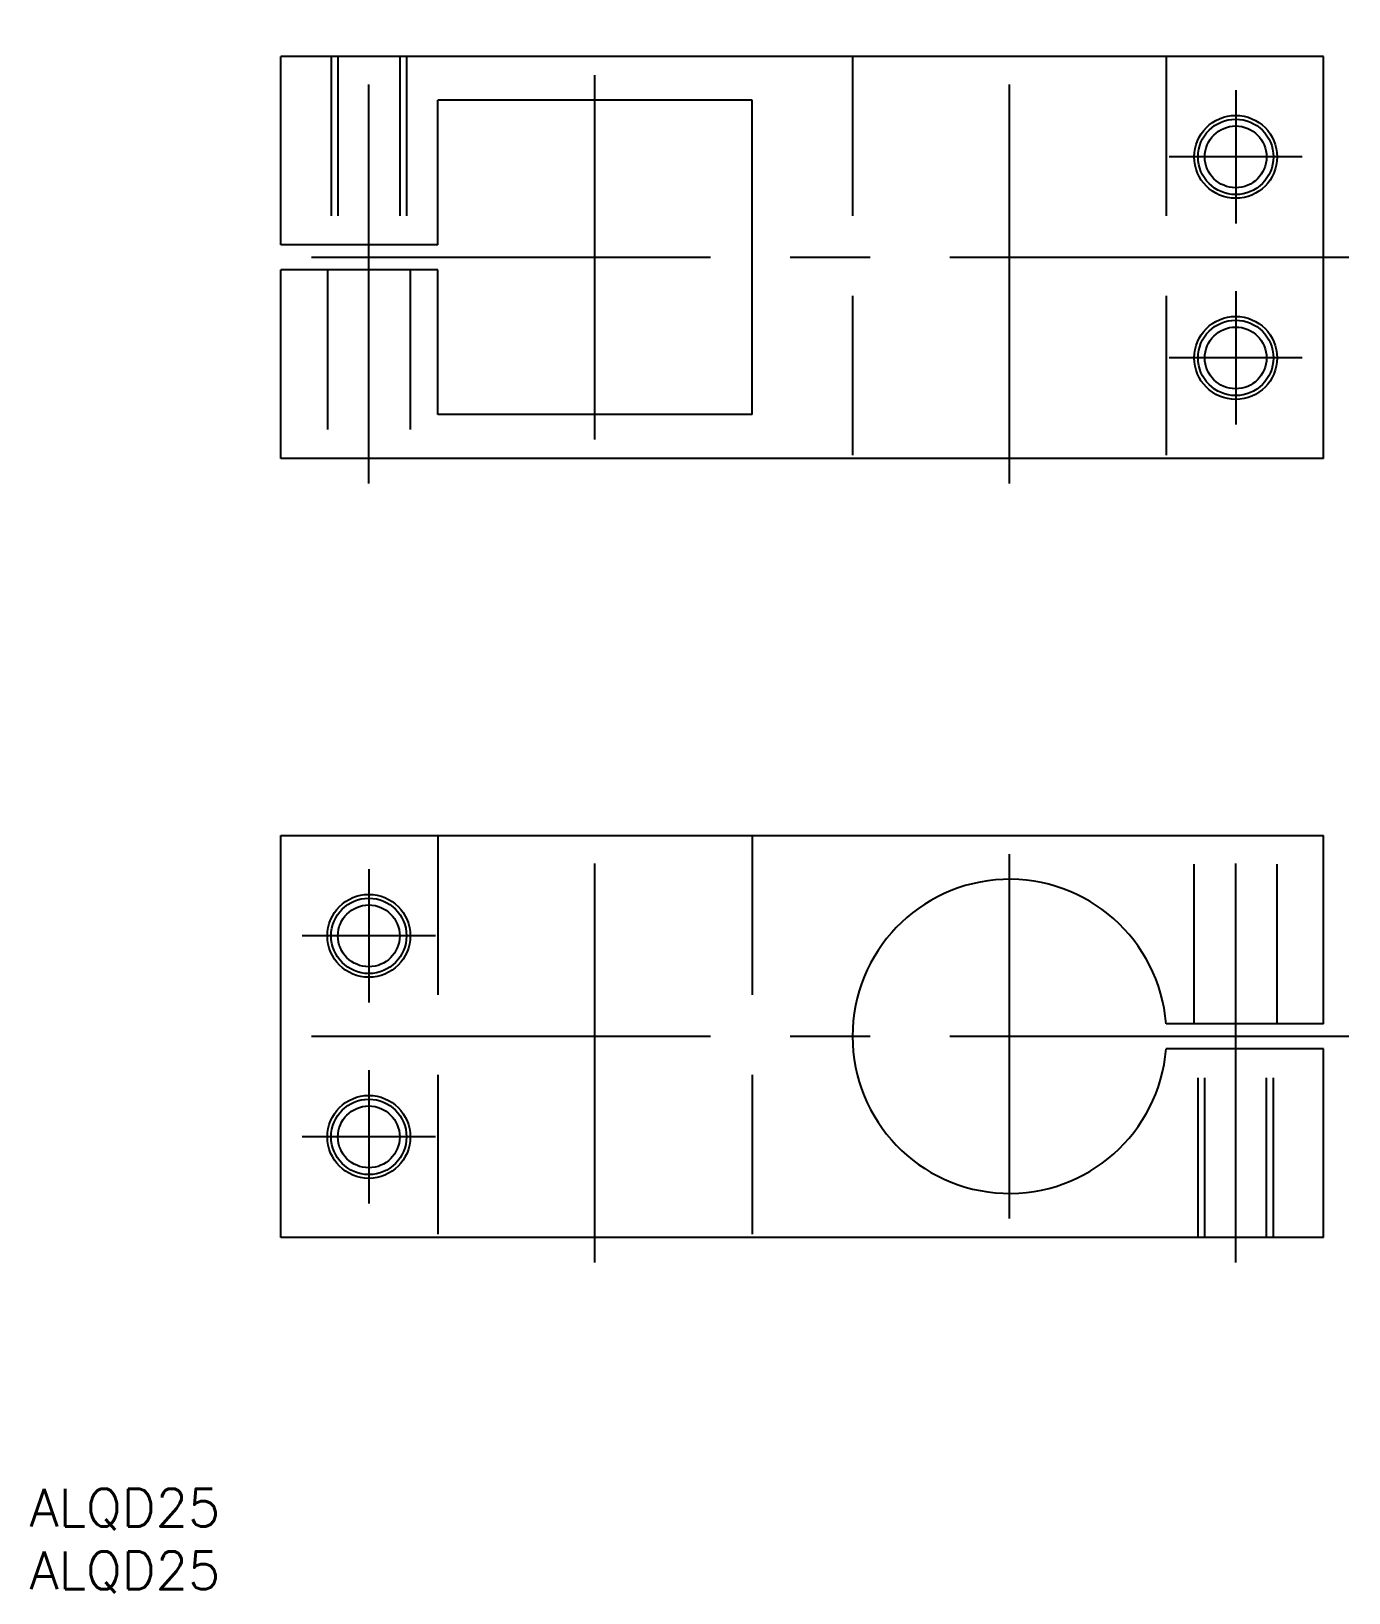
# Model space of a CAD drawing. Extents: x -20 to 85, y -28 to 96.
import ezdxf

# ---------------------------------------------------------------- set-up
doc = ezdxf.new("R2010")
doc.units = 0
doc.linetypes.add('CENTER', pattern=[50.8, 31.75, -6.35, 6.35, -6.35])
doc.linetypes.add('DASHED', pattern=[19.05, 12.7, -6.35])
doc.layers.get('0').update_dxf_attribs({"linetype": 'CONTINUOUS'})
doc.layers.add('CENTER', color=1, linetype='CONTINUOUS')
doc.styles.get("Standard").update_dxf_attribs({"font": 'txt.shx', "height": 3, "bigfont": 'bigfont.shx'})

msp = doc.modelspace()

# ---------------------------------------------------------------- linework, layer by layer
at = {"color": 7, "linetype": 'CONTINUOUS'}
for p, q in [((83, 94), (0, 94)), ((0, 79), (0, 94)), ((83, 62), (83, 94)), ((37.5, 90.5), (12.5, 90.5)), ((12.5, 79), (12.5, 90.5)), ((37.5, 65.5), (37.5, 90.5)), ((12.5, 79), (0, 79)), ((0, 62), (0, 77)), ((12.5, 77), (0, 77)), ((12.5, 65.5), (12.5, 77)), ((37.5, 65.5), (12.5, 65.5)), ((83, 62), (0, 62)), ((0, 0), (0, 32)), ((0, 32), (83, 32)), ((83, 17), (83, 32)), ((83, 17), (70.4599, 17)), ((83, 15), (70.4599, 15)), ((83, 0), (83, 15)), ((83, 0), (0, 0))]:
    msp.add_line(p, q, dxfattribs=at)
at = {"color": 3, "linetype": 'DASHED'}
for p, q in [((4, 94), (4, 79)), ((4.5415, 94), (4.5415, 79)), ((9.4585, 94), (9.4585, 79)), ((10, 94), (10, 79)), ((45.5, 94), (45.5, 62)), ((70.4599, 94), (70.4599, 62)), ((3.7, 77), (3.7, 62)), ((10.3, 77), (10.3, 62)), ((12.5, 32), (12.5, 0)), ((37.5, 32), (37.5, 0)), ((72.7, 17), (72.7, 32)), ((79.3, 17), (79.3, 32)), ((73, 0), (73, 15)), ((73.5415, 0), (73.5415, 15)), ((78.4585, 0), (78.4585, 15)), ((79, 0), (79, 15))]:
    msp.add_line(p, q, dxfattribs=at)
at = {"color": 7, "linetype": 'CONTINUOUS'}
for centre, radius in [((76, 86), 3.3), ((76, 86), 2.4585), ((76, 70), 3.3), ((76, 70), 2.4585), ((7, 24), 3.3), ((7, 24), 2.4585), ((7, 8), 3.3), ((7, 8), 2.4585)]:
    msp.add_circle(centre, radius, dxfattribs=at)
at = {"color": 3, "linetype": 'CONTINUOUS'}
for centre in [(76, 86), (76, 70), (7, 24), (7, 8)]:
    msp.add_circle(centre, 3, dxfattribs=at)
at = {"color": 7, "linetype": 'CONTINUOUS'}
msp.add_arc((58, 16), 12.5, 4.588566, 355.411434, dxfattribs=at)
at = {"layer": 'CENTER', "color": 1, "linetype": 'CENTER'}
for p, q in [((7, 60), (7, 96)), ((58, 60), (58, 96)), ((25, 63.5), (25, 92.5)), ((76, 91.3), (76, 80.7)), ((81.3, 86), (70.7, 86)), ((85, 78), (-2, 78)), ((76, 75.3), (76, 64.7)), ((81.3, 70), (70.7, 70)), ((25, -2), (25, 34)), ((76, -2), (76, 34)), ((58, 1.5), (58, 30.5)), ((7, 29.3), (7, 18.7)), ((12.3, 24), (1.7, 24)), ((85, 16), (-2, 16)), ((7, 13.3), (7, 2.7)), ((12.3, 8), (1.7, 8))]:
    msp.add_line(p, q, dxfattribs=at)

# ---------------------------------------------------------------- texts
at = {"color": 7, "linetype": 'CONTINUOUS'}
for p in [(-20, -23), (-20, -28)]:
    msp.add_text('ALQD25', height=3, dxfattribs=at).set_placement(p)

doc.saveas('drawing.dxf')
